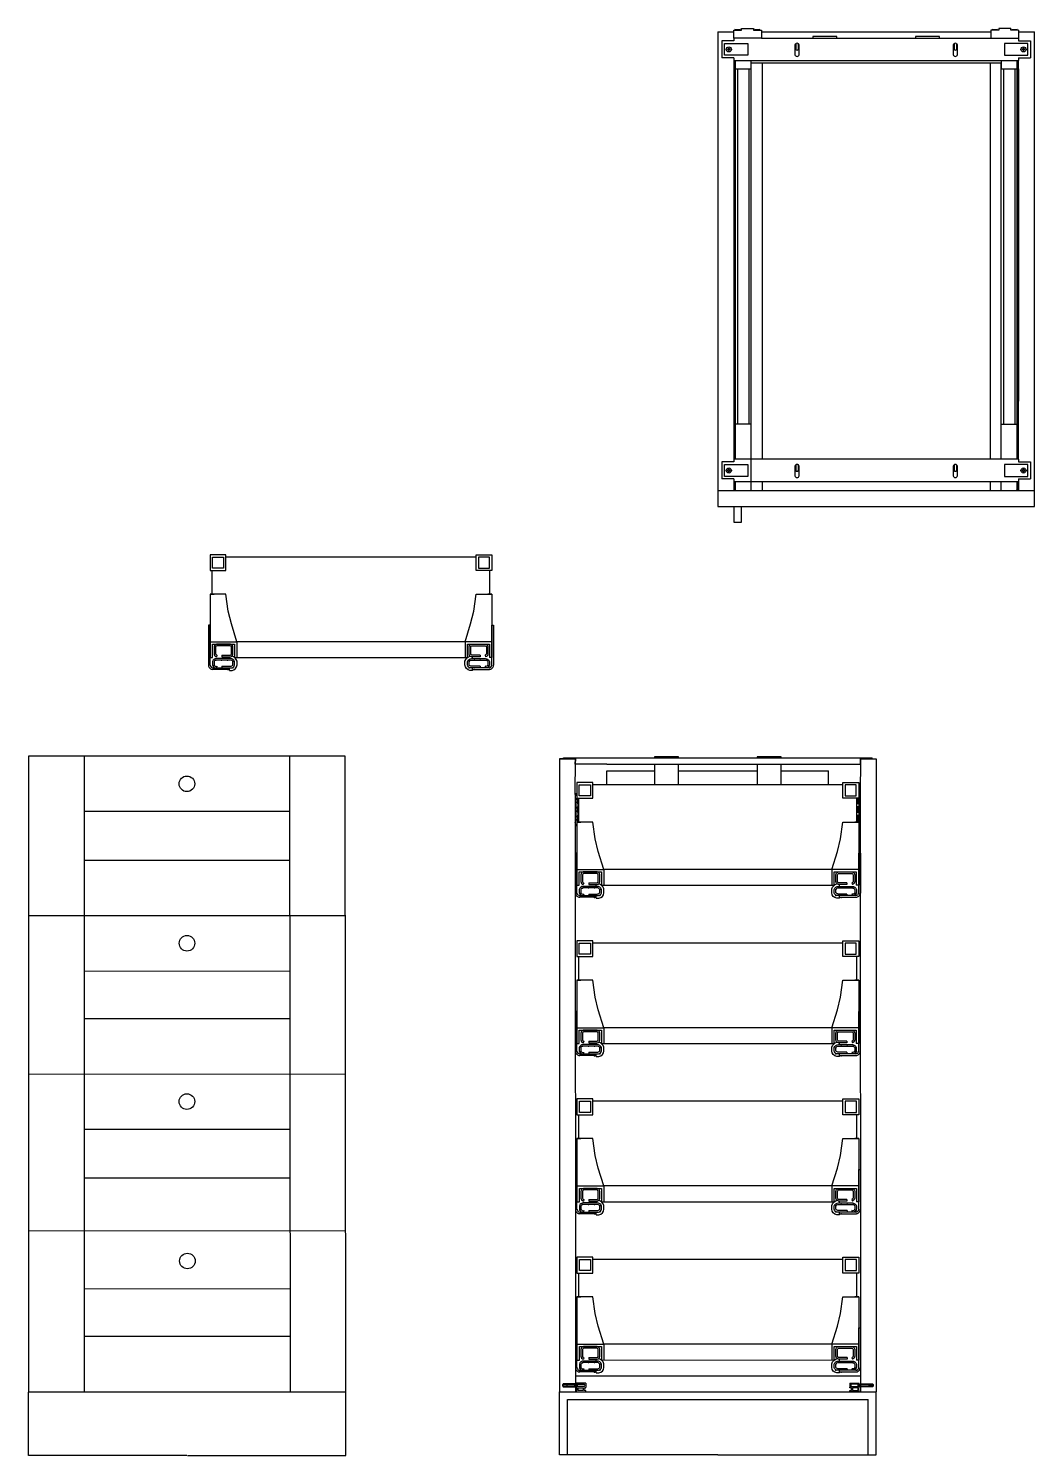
# Model space of a CAD drawing. Header units: millimetres. Extents: x 2237 to 3027, y 794 to 1104.
# Drawn here: x 2750.8 to 2877.8, y 913.9 to 1094.3 of the extents above; entities that cross this region are included whole.
import ezdxf

# ---------------------------------------------------------------- set-up
doc = ezdxf.new("R2010")
doc.units = ezdxf.units.MM
doc.layers.add('viti', color=5, linetype='Continuous')

msp = doc.modelspace()

# ---------------------------------------------------------------- linework, layer by layer
for p, q in [((2837.85, 1093.88), (2837.85, 1033.88)), ((2837.85, 1093.88), (2839.85, 1093.88)), ((2837.85, 1093.88), (2837.85, 1033.88)), ((2837.85, 1093.88), (2839.85, 1093.88)), ((2843.35, 1093.88), (2872.35, 1093.88)), ((2875.85, 1093.88), (2877.85, 1093.88)), ((2875.85, 1093.88), (2877.85, 1093.88)), ((2877.85, 1033.88), (2877.85, 1093.88)), ((2877.85, 1033.88), (2877.85, 1093.88)), ((2839.85, 1090.26), (2839.85, 1039.85)), ((2839.85, 1090.26), (2839.85, 1039.85)), ((2840.05, 1090.26), (2840.05, 1039.85)), ((2842.05, 1044.27), (2842.05, 1090.26)), ((2842.05, 1089.93), (2873.65, 1089.93)), ((2843.43, 1089.93), (2843.43, 1039.85)), ((2872.25, 1089.93), (2872.25, 1039.85)), ((2873.65, 1044.27), (2873.65, 1089.93)), ((2875.65, 1090.26), (2875.65, 1039.85)), ((2875.65, 1039.85), (2875.65, 1090.26)), ((2875.85, 1039.85), (2875.85, 1090.26)), ((2875.85, 1039.85), (2875.85, 1090.26)), ((2839.85, 1089.18), (2839.85, 1047.18)), ((2840.05, 1089.18), (2840.05, 1047.18)), ((2840.35, 1089.18), (2840.35, 1044.27)), ((2841.75, 1089.18), (2841.75, 1044.27)), ((2873.95, 1089.18), (2873.95, 1044.27)), ((2875.35, 1089.18), (2875.35, 1044.27)), ((2875.65, 1089.18), (2875.65, 1047.18)), ((2875.85, 1089.18), (2875.85, 1047.18)), ((2840.05, 1069.3), (2839.85, 1069.3)), ((2875.85, 1069.3), (2875.65, 1069.3)), ((2839.85, 1064.3), (2840.05, 1064.3)), ((2875.65, 1064.3), (2875.85, 1064.3)), ((2840.05, 1044.77), (2839.85, 1044.77)), ((2875.85, 1044.77), (2875.65, 1044.77)), ((2875.85, 1040.95), (2875.85, 1041.8)), ((2875.85, 1040.95), (2875.85, 1041.3)), ((2837.85, 1035.88), (2877.85, 1035.88)), ((2839.85, 1037.03), (2839.85, 1035.88)), ((2839.85, 1037.03), (2839.85, 1035.88)), ((2840.05, 1037.03), (2840.05, 1035.88)), ((2843.43, 1037.03), (2843.43, 1035.88)), ((2872.25, 1037.03), (2872.25, 1035.88)), ((2875.85, 1035.88), (2875.55, 1035.88)), ((2875.65, 1035.88), (2875.65, 1037.03)), ((2875.65, 1037.03), (2875.65, 1035.88)), ((2875.85, 1035.88), (2875.7, 1035.88)), ((2875.85, 1035.88), (2875.85, 1037.03)), ((2875.85, 1035.88), (2875.85, 1037.03)), ((2875.85, 1037.03), (2875.85, 1035.88)), ((2875.85, 1035.88), (2875.85, 1036.73)), ((2837.85, 1033.88), (2877.85, 1033.88)), ((2839.85, 1033.88), (2839.85, 1031.88)), ((2840.85, 1031.88), (2840.85, 1033.88)), ((2839.85, 1031.88), (2840.85, 1031.88)), ((2775.7, 1027.53), (2807.3, 1027.53)), ((2773.95, 1022.78), (2773.95, 1025.78)), ((2809.05, 1022.78), (2809.05, 1025.78)), ((2773.7, 1022.78), (2773.7, 1014.78)), ((2775.7, 1022.78), (2773.7, 1022.78)), ((2773.7, 1022.78), (2774.2, 1022.78)), ((2775.99, 1020.65), (2775.7, 1022.78)), ((2807.01, 1020.65), (2807.3, 1022.78)), ((2807.3, 1022.78), (2809.3, 1022.78)), ((2809.3, 1022.78), (2808.8, 1022.78)), ((2809.3, 1022.78), (2809.3, 1014.78)), ((2776.39, 1019.04), (2775.99, 1020.65)), ((2777.09, 1016.78), (2776.39, 1019.04)), ((2805.92, 1016.78), (2806.61, 1019.04)), ((2806.61, 1019.04), (2807.01, 1020.65)), ((2773.5, 1018.86), (2773.5, 1013.8)), ((2773.7, 1018.86), (2773.5, 1018.86)), ((2773.7, 1013.8), (2773.7, 1018.86)), ((2809.3, 1013.8), (2809.3, 1018.86)), ((2809.3, 1018.86), (2809.5, 1018.86)), ((2809.5, 1018.86), (2809.5, 1013.8)), ((2773.7, 1016.78), (2777.09, 1016.78)), ((2773.7, 1016.66), (2773.7, 1016.66)), ((2774, 1014.78), (2774, 1016.48)), ((2774, 1016.48), (2776.79, 1016.48)), ((2776.79, 1016.48), (2776.79, 1014.78)), ((2806.32, 1016.78), (2777.09, 1016.78)), ((2777.09, 1016.78), (2777.09, 1014.78)), ((2805.92, 1016.78), (2805.92, 1014.78)), ((2809.3, 1016.78), (2805.92, 1016.78)), ((2806.22, 1014.78), (2806.22, 1016.48)), ((2806.22, 1016.48), (2809, 1016.48)), ((2809, 1016.48), (2809, 1014.78)), ((2809.3, 1014.78), (2809.3, 1016.78)), ((2809.3, 1016.66), (2809.3, 1016.66)), ((2773.7, 1014.78), (2774, 1014.78)), ((2773.7, 1014.78), (2774, 1014.78)), ((2774.56, 1015.08), (2774.51, 1014.88)), ((2774.56, 1013.68), (2774.51, 1013.48)), ((2775.18, 1015.08), (2775.18, 1014.88)), ((2775.18, 1013.68), (2775.18, 1013.48)), ((2776.15, 1014.66), (2776.15, 1014.88)), ((2776.79, 1014.78), (2806.22, 1014.79)), ((2806.86, 1014.66), (2806.86, 1014.88)), ((2807.82, 1015.08), (2807.82, 1014.88)), ((2807.82, 1013.68), (2807.82, 1013.48)), ((2808.45, 1015.08), (2808.49, 1014.88)), ((2808.45, 1013.68), (2808.49, 1013.48)), ((2809.3, 1014.78), (2809, 1014.78)), ((2809.3, 1014.78), (2809, 1014.78)), ((2776.15, 1013.28), (2774, 1013.28)), ((2774.05, 1013.48), (2776.45, 1013.48)), ((2776.15, 1013.15), (2776.15, 1013.48)), ((2808.95, 1013.48), (2806.56, 1013.48)), ((2806.86, 1013.15), (2806.86, 1013.48)), ((2806.86, 1013.28), (2809.01, 1013.28)), ((2790.77, 1002.32), (2750.77, 1002.32)), ((2750.77, 1002.32), (2750.77, 921.99)), ((2750.77, 1002.32), (2750.77, 942.32)), ((2750.77, 1002.32), (2750.77, 990.32)), ((2757.77, 1002.32), (2757.77, 921.99)), ((2757.77, 1002.32), (2757.77, 921.99)), ((2783.84, 921.98), (2783.77, 1002.32)), ((2790.84, 921.99), (2790.77, 1002.32)), ((2817.85, 1001.99), (2817.85, 921.99)), ((2819.85, 1001.99), (2817.85, 1001.99)), ((2817.85, 1001.99), (2819.85, 1001.99)), ((2819.84, 997.46), (2819.85, 1001.99)), ((2855.85, 1001.99), (2855.84, 997.46)), ((2855.85, 1001.99), (2857.85, 1001.99)), ((2855.85, 1001.99), (2857.85, 1001.99)), ((2857.85, 1001.99), (2857.85, 921.99)), ((2823.84, 998.74), (2823.84, 1000.46)), ((2823.84, 1000.46), (2829.84, 1000.46)), ((2832.89, 1000.46), (2842.8, 1000.46)), ((2845.84, 1000.46), (2851.84, 1000.46)), ((2851.84, 998.74), (2851.84, 1000.46)), ((2819.84, 997.46), (2819.85, 921.99)), ((2822.04, 998.74), (2853.64, 998.74)), ((2855.84, 997.46), (2855.85, 921.99)), ((2820.29, 993.99), (2820.29, 996.99)), ((2855.4, 993.99), (2855.4, 996.99)), ((2783.78, 995.32), (2757.77, 995.32)), ((2820.04, 993.99), (2820.04, 985.99)), ((2822.04, 993.99), (2820.04, 993.99)), ((2820.04, 993.99), (2820.54, 993.99)), ((2822.33, 991.86), (2822.04, 993.99)), ((2853.35, 991.86), (2853.64, 993.99)), ((2853.64, 993.99), (2855.64, 993.99)), ((2855.64, 993.99), (2855.14, 993.99)), ((2855.64, 993.99), (2855.64, 985.99)), ((2822.74, 990.25), (2822.33, 991.86)), ((2823.43, 987.99), (2822.74, 990.25)), ((2852.26, 987.99), (2852.95, 990.25)), ((2852.95, 990.25), (2853.35, 991.86)), ((2750.76, 989.16), (2750.77, 989.16)), ((2757.77, 989.16), (2783.78, 989.19)), ((2819.84, 990.06), (2819.84, 985.01)), ((2820.04, 990.06), (2819.84, 990.06)), ((2820.04, 985.01), (2820.04, 990.06)), ((2855.65, 985.01), (2855.65, 990.06)), ((2855.65, 990.06), (2855.85, 990.06)), ((2855.85, 990.06), (2855.85, 985.01)), ((2820.04, 987.99), (2823.43, 987.99)), ((2820.04, 987.86), (2820.04, 987.86)), ((2820.34, 985.99), (2820.34, 987.69)), ((2820.34, 987.69), (2823.13, 987.69)), ((2823.13, 987.69), (2823.13, 985.99)), ((2852.66, 987.99), (2823.43, 987.99)), ((2823.43, 987.99), (2823.43, 985.99)), ((2852.26, 987.99), (2852.26, 985.99)), ((2855.64, 987.99), (2852.26, 987.99)), ((2852.56, 985.99), (2852.56, 987.69)), ((2852.56, 987.69), (2855.34, 987.69)), ((2855.34, 987.69), (2855.34, 985.99)), ((2855.64, 985.99), (2855.64, 987.99)), ((2855.65, 987.86), (2855.65, 987.86)), ((2820.04, 985.99), (2820.34, 985.99)), ((2820.04, 985.99), (2820.34, 985.99)), ((2820.9, 986.28), (2820.85, 986.09)), ((2820.9, 984.88), (2820.85, 984.69)), ((2821.53, 986.29), (2821.53, 986.09)), ((2821.53, 984.89), (2821.53, 984.69)), ((2822.49, 985.86), (2822.49, 986.09)), ((2823.13, 985.99), (2852.56, 986)), ((2853.2, 985.86), (2853.2, 986.09)), ((2854.16, 986.29), (2854.16, 986.09)), ((2854.16, 984.89), (2854.16, 984.69)), ((2854.79, 986.28), (2854.84, 986.09)), ((2854.79, 984.88), (2854.84, 984.69)), ((2855.64, 985.99), (2855.34, 985.99)), ((2855.64, 985.99), (2855.34, 985.99)), ((2822.49, 984.49), (2820.34, 984.49)), ((2820.4, 984.69), (2822.79, 984.69)), ((2822.49, 984.36), (2822.49, 984.69)), ((2855.29, 984.69), (2852.9, 984.69)), ((2853.2, 984.36), (2853.2, 984.69)), ((2853.2, 984.49), (2855.35, 984.49)), ((2750.77, 982.16), (2790.79, 982.19)), ((2822.04, 978.74), (2853.64, 978.74)), ((2820.29, 973.99), (2820.29, 976.99)), ((2855.4, 973.99), (2855.4, 976.99)), ((2757.77, 975.16), (2783.8, 975.19)), ((2820.04, 973.99), (2820.04, 965.99)), ((2822.04, 973.99), (2820.04, 973.99)), ((2820.04, 973.99), (2820.54, 973.99)), ((2822.33, 971.86), (2822.04, 973.99)), ((2853.35, 971.86), (2853.64, 973.99)), ((2853.64, 973.99), (2855.64, 973.99)), ((2855.64, 973.99), (2855.14, 973.99)), ((2855.64, 973.99), (2855.64, 965.99)), ((2822.74, 970.25), (2822.33, 971.86)), ((2852.95, 970.25), (2853.35, 971.86)), ((2757.77, 969.16), (2783.8, 969.16)), ((2819.84, 970.06), (2819.84, 965.01)), ((2820.04, 970.06), (2819.84, 970.06)), ((2820.04, 965.01), (2820.04, 970.06)), ((2823.43, 967.99), (2822.74, 970.25)), ((2852.26, 967.99), (2852.95, 970.25)), ((2855.64, 965.01), (2855.64, 970.06)), ((2855.64, 970.06), (2855.84, 970.06)), ((2855.84, 970.06), (2855.84, 965.01)), ((2820.04, 967.99), (2823.43, 967.99)), ((2820.04, 967.86), (2820.04, 967.86)), ((2820.34, 965.99), (2820.34, 967.69)), ((2820.34, 967.69), (2823.13, 967.69)), ((2823.13, 967.69), (2823.13, 965.99)), ((2852.66, 967.99), (2823.43, 967.99)), ((2823.43, 967.99), (2823.43, 965.99)), ((2852.26, 967.99), (2852.26, 965.99)), ((2855.64, 967.99), (2852.26, 967.99)), ((2852.56, 965.99), (2852.56, 967.69)), ((2852.56, 967.69), (2855.34, 967.69)), ((2855.34, 967.69), (2855.34, 965.99)), ((2855.64, 965.99), (2855.64, 967.99)), ((2855.64, 967.86), (2855.64, 967.86)), ((2820.04, 965.99), (2820.34, 965.99)), ((2820.04, 965.99), (2820.34, 965.99)), ((2820.9, 966.28), (2820.85, 966.09)), ((2821.53, 966.29), (2821.53, 966.09)), ((2822.49, 965.86), (2822.49, 966.09)), ((2823.13, 965.99), (2852.56, 966)), ((2853.2, 965.86), (2853.2, 966.09)), ((2854.16, 966.29), (2854.16, 966.09)), ((2854.79, 966.28), (2854.84, 966.09)), ((2855.64, 965.99), (2855.34, 965.99)), ((2855.64, 965.99), (2855.34, 965.99)), ((2822.49, 964.49), (2820.34, 964.49)), ((2820.4, 964.69), (2822.79, 964.69)), ((2820.9, 964.88), (2820.85, 964.69)), ((2821.53, 964.89), (2821.53, 964.69)), ((2822.49, 964.36), (2822.49, 964.69)), ((2855.29, 964.69), (2852.9, 964.69)), ((2853.2, 964.36), (2853.2, 964.69)), ((2853.2, 964.49), (2855.35, 964.49)), ((2854.16, 964.89), (2854.16, 964.69)), ((2854.79, 964.88), (2854.84, 964.69)), ((2750.79, 962.12), (2790.81, 962.16)), ((2822.05, 958.74), (2853.65, 958.74)), ((2820.3, 953.99), (2820.3, 956.99)), ((2855.4, 953.99), (2855.4, 956.99)), ((2757.77, 955.16), (2783.81, 955.16)), ((2820.05, 953.99), (2820.05, 945.99)), ((2822.05, 953.99), (2820.05, 953.99)), ((2820.05, 953.99), (2820.55, 953.99)), ((2822.34, 951.86), (2822.05, 953.99)), ((2853.36, 951.86), (2853.65, 953.99)), ((2853.65, 953.99), (2855.65, 953.99)), ((2855.65, 953.99), (2855.15, 953.99)), ((2855.65, 953.99), (2855.65, 945.99)), ((2822.74, 950.25), (2822.34, 951.86)), ((2852.95, 950.25), (2853.36, 951.86)), ((2750.76, 948.99), (2750.77, 948.99)), ((2757.77, 949), (2783.82, 949.02)), ((2819.85, 950.06), (2819.85, 945.01)), ((2820.05, 950.06), (2819.85, 950.06)), ((2820.05, 945.01), (2820.05, 950.06)), ((2823.43, 947.99), (2822.74, 950.25)), ((2852.26, 947.99), (2852.95, 950.25)), ((2855.65, 945.01), (2855.65, 950.06)), ((2855.65, 950.06), (2855.85, 950.06)), ((2855.85, 950.06), (2855.85, 945.01)), ((2820.05, 947.99), (2823.43, 947.99)), ((2820.05, 947.86), (2820.05, 947.86)), ((2820.35, 945.99), (2820.35, 947.69)), ((2820.35, 947.69), (2823.13, 947.69)), ((2823.13, 947.69), (2823.13, 945.99)), ((2852.66, 947.99), (2823.43, 947.99)), ((2823.43, 947.99), (2823.43, 945.99)), ((2852.26, 947.99), (2852.26, 945.99)), ((2855.65, 947.99), (2852.26, 947.99)), ((2852.56, 945.99), (2852.56, 947.69)), ((2852.56, 947.69), (2855.35, 947.69)), ((2855.35, 947.69), (2855.35, 945.99)), ((2855.65, 945.99), (2855.65, 947.99)), ((2855.65, 947.86), (2855.65, 947.86)), ((2820.05, 945.99), (2820.35, 945.99)), ((2820.05, 945.99), (2820.35, 945.99)), ((2820.9, 946.28), (2820.86, 946.09)), ((2821.53, 946.29), (2821.53, 946.09)), ((2822.49, 945.86), (2822.49, 946.09)), ((2823.13, 945.99), (2852.56, 946)), ((2853.2, 945.86), (2853.2, 946.09)), ((2854.16, 946.29), (2854.16, 946.09)), ((2854.79, 946.28), (2854.84, 946.09)), ((2855.65, 945.99), (2855.35, 945.99)), ((2855.65, 945.99), (2855.35, 945.99)), ((2822.49, 944.49), (2820.34, 944.49)), ((2820.4, 944.69), (2822.79, 944.69)), ((2820.9, 944.88), (2820.85, 944.69)), ((2821.53, 944.89), (2821.53, 944.69)), ((2822.49, 944.36), (2822.49, 944.69)), ((2855.29, 944.69), (2852.9, 944.69)), ((2853.2, 944.36), (2853.2, 944.69)), ((2853.2, 944.49), (2855.35, 944.49)), ((2854.17, 944.89), (2854.17, 944.69)), ((2854.79, 944.88), (2854.84, 944.69)), ((2750.77, 942.32), (2790.79, 942.36)), ((2822.05, 938.74), (2853.65, 938.74)), ((2820.3, 933.99), (2820.3, 936.99)), ((2855.4, 933.99), (2855.4, 936.99)), ((2757.77, 935), (2783.83, 935.02)), ((2820.05, 933.99), (2820.05, 925.99)), ((2822.05, 933.99), (2820.05, 933.99)), ((2820.05, 933.99), (2820.55, 933.99)), ((2822.34, 931.86), (2822.05, 933.99)), ((2853.36, 931.86), (2853.65, 933.99)), ((2853.65, 933.99), (2855.65, 933.99)), ((2855.65, 933.99), (2855.15, 933.99)), ((2855.65, 933.99), (2855.65, 925.99)), ((2822.74, 930.25), (2822.34, 931.86)), ((2852.96, 930.25), (2853.36, 931.86)), ((2757.77, 928.99), (2783.84, 928.99)), ((2790.84, 928.99), (2790.84, 928.99)), ((2819.85, 930.06), (2819.85, 925.01)), ((2820.05, 930.06), (2819.85, 930.06)), ((2820.05, 925.01), (2820.05, 930.06)), ((2823.43, 927.99), (2822.74, 930.25)), ((2852.26, 927.99), (2852.96, 930.25)), ((2855.65, 925.01), (2855.65, 930.06)), ((2855.65, 930.06), (2855.85, 930.06)), ((2855.85, 930.06), (2855.85, 925.01)), ((2820.05, 927.99), (2823.43, 927.99)), ((2820.05, 927.86), (2820.05, 927.86)), ((2820.35, 925.99), (2820.35, 927.69)), ((2820.35, 927.69), (2823.13, 927.69)), ((2823.13, 927.69), (2823.13, 925.99)), ((2852.66, 927.99), (2823.43, 927.99)), ((2823.43, 927.99), (2823.43, 925.99)), ((2852.26, 927.99), (2852.26, 925.99)), ((2855.65, 927.99), (2852.26, 927.99)), ((2852.56, 925.99), (2852.56, 927.69)), ((2852.56, 927.69), (2855.35, 927.69)), ((2855.35, 927.69), (2855.35, 925.99)), ((2855.65, 925.99), (2855.65, 927.99)), ((2855.65, 927.86), (2855.65, 927.86)), ((2820.05, 925.99), (2820.35, 925.99)), ((2820.05, 925.99), (2820.35, 925.99)), ((2820.9, 926.28), (2820.86, 926.09)), ((2821.53, 926.29), (2821.53, 926.09)), ((2822.49, 925.86), (2822.49, 926.09)), ((2823.13, 925.99), (2852.56, 926)), ((2853.2, 925.86), (2853.2, 926.09)), ((2854.17, 926.29), (2854.17, 926.09)), ((2854.79, 926.28), (2854.84, 926.09)), ((2855.65, 925.99), (2855.35, 925.99)), ((2855.65, 925.99), (2855.35, 925.99)), ((2819.85, 923.99), (2855.85, 923.99)), ((2822.49, 924.49), (2820.34, 924.49)), ((2820.4, 924.69), (2822.79, 924.69)), ((2820.9, 924.88), (2820.86, 924.69)), ((2821.53, 924.89), (2821.53, 924.69)), ((2822.49, 924.36), (2822.49, 924.69)), ((2855.3, 924.69), (2852.9, 924.69)), ((2853.2, 924.36), (2853.2, 924.69)), ((2853.2, 924.49), (2855.35, 924.49)), ((2854.17, 924.89), (2854.17, 924.69)), ((2854.79, 924.88), (2854.84, 924.69)), ((2750.77, 921.99), (2790.84, 921.99)), ((2750.77, 913.93), (2750.77, 921.93)), ((2790.84, 913.93), (2790.84, 921.93)), ((2817.85, 921.99), (2857.85, 921.99)), ((2817.85, 913.99), (2817.85, 921.99)), ((2857.85, 913.99), (2857.85, 921.99)), ((2818.85, 913.99), (2818.85, 920.99)), ((2818.85, 920.99), (2856.85, 920.99)), ((2856.85, 913.99), (2856.85, 920.99)), ((2770.77, 913.93), (2750.77, 913.93)), ((2770.84, 913.93), (2790.84, 913.93)), ((2837.85, 913.99), (2817.85, 913.99)), ((2837.85, 913.99), (2857.85, 913.99))]:
    msp.add_line(p, q)
for points in [[(2840.05, 1090.26), (2840.05, 1089.18), (2842.05, 1089.18), (2842.05, 1090.26)], [(2873.65, 1090.26), (2873.65, 1089.18), (2875.65, 1089.18), (2875.65, 1090.26)], [(2842.05, 1035.88), (2842.05, 1044.27), (2840.05, 1044.27), (2840.05, 1039.85)], [(2873.65, 1039.85), (2873.65, 1044.27), (2875.65, 1044.27), (2875.65, 1039.85)], [(2839.85, 1037.03), (2839.85, 1035.88)], [(2840.05, 1037.03), (2840.05, 1035.88)], [(2873.65, 1035.88), (2873.65, 1037.03)], [(2875.65, 1037.03), (2875.65, 1035.88)]]:
    msp.add_lwpolyline(points)
for points in [[(2773.7, 1025.78), (2775.7, 1025.78), (2775.7, 1027.78), (2773.7, 1027.78)], [(2774, 1027.48), (2775.4, 1027.48), (2775.4, 1026.08), (2774, 1026.08)], [(2809.3, 1025.78), (2807.3, 1025.78), (2807.3, 1027.78), (2809.3, 1027.78)], [(2809, 1027.48), (2807.6, 1027.48), (2807.6, 1026.08), (2809, 1026.08)], [(2820.04, 996.99), (2822.04, 996.99), (2822.04, 998.99), (2820.04, 998.99)], [(2820.34, 998.69), (2821.74, 998.69), (2821.74, 997.29), (2820.34, 997.29)], [(2855.64, 996.99), (2853.64, 996.99), (2853.64, 998.99), (2855.64, 998.99)], [(2855.34, 998.69), (2853.94, 998.69), (2853.94, 997.29), (2855.34, 997.29)], [(2820.04, 976.99), (2822.04, 976.99), (2822.04, 978.99), (2820.04, 978.99)], [(2820.34, 978.69), (2821.74, 978.69), (2821.74, 977.29), (2820.34, 977.29)], [(2855.64, 976.99), (2853.64, 976.99), (2853.64, 978.99), (2855.64, 978.99)], [(2855.34, 978.69), (2853.94, 978.69), (2853.94, 977.29), (2855.34, 977.29)], [(2820.05, 956.99), (2822.05, 956.99), (2822.05, 958.99), (2820.05, 958.99)], [(2820.35, 958.69), (2821.75, 958.69), (2821.75, 957.29), (2820.35, 957.29)], [(2855.65, 956.99), (2853.65, 956.99), (2853.65, 958.99), (2855.65, 958.99)], [(2855.35, 958.69), (2853.95, 958.69), (2853.95, 957.29), (2855.35, 957.29)], [(2820.05, 936.99), (2822.05, 936.99), (2822.05, 938.99), (2820.05, 938.99)], [(2820.35, 938.69), (2821.75, 938.69), (2821.75, 937.29), (2820.35, 937.29)], [(2855.65, 936.99), (2853.65, 936.99), (2853.65, 938.99), (2855.65, 938.99)], [(2855.35, 938.69), (2853.95, 938.69), (2853.95, 937.29), (2855.35, 937.29)]]:
    msp.add_lwpolyline(points, close=True)
for points in [[(2775.18, 1014.88), (2775.18, 1014.88), (2776.28, 1014.88, 0.341037), (2776.59, 1015.26), (2776.59, 1016.1, 0.341037), (2776.28, 1016.48), (2774.51, 1016.48, 0.341037), (2774.2, 1016.1), (2774.2, 1015.26, 0.341037), (2774.51, 1014.88)], [(2775.18, 1015.08), (2776.25, 1015.08, 0.311697), (2776.39, 1015.27), (2776.39, 1016.1, 0.311697), (2776.25, 1016.28), (2774.54, 1016.28, 0.311697), (2774.4, 1016.1), (2774.4, 1015.27, 0.338201), (2774.56, 1015.08, 0.338201)], [(2807.82, 1014.88), (2807.82, 1014.88), (2806.73, 1014.88, -0.341037), (2806.42, 1015.26), (2806.42, 1016.1, -0.341037), (2806.73, 1016.48), (2808.49, 1016.48, -0.341037), (2808.8, 1016.1), (2808.8, 1015.26, -0.341037), (2808.49, 1014.88)], [(2807.82, 1015.08), (2806.75, 1015.08, -0.311697), (2806.62, 1015.27), (2806.62, 1016.1, -0.311697), (2806.75, 1016.28), (2808.47, 1016.28, -0.311697), (2808.6, 1016.1), (2808.6, 1015.27, -0.338201), (2808.45, 1015.08, -0.338201)], [(2775.18, 1013.48), (2775.18, 1013.48), (2776.45, 1013.48, 0.326316), (2776.79, 1013.86), (2776.79, 1014.28, 0.303885), (2776.28, 1014.66), (2774.51, 1014.66, 0.303885), (2774, 1014.28), (2774, 1013.88, 0.342616), (2774.37, 1013.48)], [(2775.18, 1013.68), (2776.25, 1013.68, 0.281048), (2776.59, 1013.86), (2776.59, 1014.27, 0.332656), (2776.25, 1014.46), (2774.54, 1014.46, 0.332656), (2774.2, 1014.27), (2774.2, 1013.86, 0.414996), (2774.56, 1013.68, 0.338201)], [(2776.15, 1013.15), (2776.47, 1013.15, 0.347699), (2777.12, 1013.84), (2777.12, 1014.33, 0.221474), (2776.45, 1014.97, 0.221474)], [(2806.86, 1013.15), (2806.53, 1013.15, -0.347699), (2805.89, 1013.84), (2805.89, 1014.33, -0.233368), (2806.55, 1014.97)], [(2807.82, 1013.48), (2807.82, 1013.48), (2806.56, 1013.48, -0.326316), (2806.22, 1013.86), (2806.22, 1014.28, -0.303885), (2806.73, 1014.66), (2808.49, 1014.66, -0.303885), (2809, 1014.28), (2809, 1013.88, -0.342616), (2808.64, 1013.48)], [(2807.82, 1013.68), (2806.75, 1013.68, -0.281048), (2806.42, 1013.86), (2806.42, 1014.27, -0.332656), (2806.75, 1014.46), (2808.47, 1014.46, -0.332656), (2808.8, 1014.27), (2808.8, 1013.86, -0.414996), (2808.45, 1013.68, -0.338201)], [(2821.53, 986.09), (2821.53, 986.09), (2822.62, 986.09, 0.341037), (2822.93, 986.47), (2822.93, 987.31, 0.341037), (2822.62, 987.69), (2820.85, 987.69, 0.341037), (2820.54, 987.31), (2820.54, 986.47, 0.341037), (2820.85, 986.09)], [(2821.53, 986.29), (2822.59, 986.29, 0.311697), (2822.73, 986.47), (2822.73, 987.31, 0.311697), (2822.59, 987.49), (2820.88, 987.49, 0.311697), (2820.74, 987.31), (2820.74, 986.47, 0.338201), (2820.9, 986.28, 0.338201)], [(2854.16, 986.09), (2854.16, 986.09), (2853.07, 986.09, -0.341037), (2852.76, 986.47), (2852.76, 987.31, -0.341037), (2853.07, 987.69), (2854.84, 987.69, -0.341037), (2855.14, 987.31), (2855.14, 986.47, -0.341037), (2854.84, 986.09)], [(2854.16, 986.29), (2853.1, 986.29, -0.311697), (2852.96, 986.47), (2852.96, 987.31, -0.311697), (2853.1, 987.49), (2854.81, 987.49, -0.311697), (2854.94, 987.31), (2854.94, 986.47, -0.338201), (2854.79, 986.28, -0.338201)], [(2821.53, 984.69), (2821.53, 984.69), (2822.79, 984.69, 0.326316), (2823.13, 985.06), (2823.13, 985.48, 0.303885), (2822.62, 985.86), (2820.85, 985.86, 0.303885), (2820.34, 985.48), (2820.34, 985.09, 0.342616), (2820.71, 984.69)], [(2821.53, 984.89), (2822.59, 984.89, 0.281048), (2822.93, 985.06), (2822.93, 985.48, 0.332656), (2822.59, 985.66), (2820.88, 985.66, 0.332656), (2820.54, 985.48), (2820.54, 985.06, 0.414996), (2820.9, 984.88, 0.338201)], [(2822.49, 984.36), (2822.81, 984.36, 0.347699), (2823.46, 985.05), (2823.46, 985.53, 0.221474), (2822.79, 986.18, 0.221474)], [(2853.2, 984.36), (2852.88, 984.36, -0.347699), (2852.23, 985.05), (2852.23, 985.53, -0.233368), (2852.89, 986.18)], [(2854.16, 984.69), (2854.16, 984.69), (2852.9, 984.69, -0.326316), (2852.56, 985.06), (2852.56, 985.48, -0.303885), (2853.07, 985.86), (2854.84, 985.86, -0.303885), (2855.35, 985.48), (2855.35, 985.09, -0.342616), (2854.98, 984.69)], [(2854.16, 984.89), (2853.1, 984.89, -0.281048), (2852.76, 985.06), (2852.76, 985.48, -0.332656), (2853.1, 985.66), (2854.81, 985.66, -0.332656), (2855.15, 985.48), (2855.15, 985.06, -0.414996), (2854.79, 984.88, -0.338201)], [(2821.53, 966.09), (2821.53, 966.09), (2822.62, 966.09, 0.341037), (2822.93, 966.47), (2822.93, 967.31, 0.341037), (2822.62, 967.69), (2820.85, 967.69, 0.341037), (2820.54, 967.31), (2820.54, 966.47, 0.341037), (2820.85, 966.09)], [(2821.53, 966.29), (2822.59, 966.29, 0.311697), (2822.73, 966.47), (2822.73, 967.31, 0.311697), (2822.59, 967.49), (2820.88, 967.49, 0.311697), (2820.74, 967.31), (2820.74, 966.47, 0.338201), (2820.9, 966.28, 0.338201)], [(2854.16, 966.09), (2854.16, 966.09), (2853.07, 966.09, -0.341037), (2852.76, 966.47), (2852.76, 967.31, -0.341037), (2853.07, 967.69), (2854.84, 967.69, -0.341037), (2855.14, 967.31), (2855.14, 966.47, -0.341037), (2854.84, 966.09)], [(2854.16, 966.29), (2853.1, 966.29, -0.311697), (2852.96, 966.47), (2852.96, 967.31, -0.311697), (2853.1, 967.49), (2854.81, 967.49, -0.311697), (2854.94, 967.31), (2854.94, 966.47, -0.338201), (2854.79, 966.28, -0.338201)], [(2821.53, 964.69), (2821.53, 964.69), (2822.79, 964.69, 0.326316), (2823.13, 965.06), (2823.13, 965.48, 0.303885), (2822.62, 965.86), (2820.85, 965.86, 0.303885), (2820.34, 965.48), (2820.34, 965.09, 0.342616), (2820.71, 964.69)], [(2821.53, 964.89), (2822.59, 964.89, 0.281048), (2822.93, 965.06), (2822.93, 965.48, 0.332656), (2822.59, 965.66), (2820.88, 965.66, 0.332656), (2820.54, 965.48), (2820.54, 965.06, 0.414996), (2820.9, 964.88, 0.338201)], [(2822.49, 964.36), (2822.81, 964.36, 0.347699), (2823.46, 965.05), (2823.46, 965.53, 0.221474), (2822.79, 966.18, 0.221474)], [(2853.2, 964.36), (2852.88, 964.36, -0.347699), (2852.23, 965.05), (2852.23, 965.53, -0.233368), (2852.89, 966.18)], [(2854.16, 964.69), (2854.16, 964.69), (2852.9, 964.69, -0.326316), (2852.56, 965.06), (2852.56, 965.48, -0.303885), (2853.07, 965.86), (2854.84, 965.86, -0.303885), (2855.34, 965.48), (2855.34, 965.09, -0.342616), (2854.98, 964.69)], [(2854.16, 964.89), (2853.1, 964.89, -0.281048), (2852.76, 965.06), (2852.76, 965.48, -0.332656), (2853.1, 965.66), (2854.81, 965.66, -0.332656), (2855.14, 965.48), (2855.14, 965.06, -0.414996), (2854.79, 964.88, -0.338201)], [(2821.53, 946.09), (2821.53, 946.09), (2822.62, 946.09, 0.341037), (2822.93, 946.47), (2822.93, 947.31, 0.341037), (2822.62, 947.69), (2820.86, 947.69, 0.341037), (2820.55, 947.31), (2820.55, 946.47, 0.341037), (2820.86, 946.09)], [(2821.53, 946.29), (2822.59, 946.29, 0.311697), (2822.73, 946.47), (2822.73, 947.31, 0.311697), (2822.59, 947.49), (2820.88, 947.49, 0.311697), (2820.75, 947.31), (2820.75, 946.47, 0.338201), (2820.9, 946.28, 0.338201)], [(2854.16, 946.09), (2854.16, 946.09), (2853.07, 946.09, -0.341037), (2852.76, 946.47), (2852.76, 947.31, -0.341037), (2853.07, 947.69), (2854.84, 947.69, -0.341037), (2855.15, 947.31), (2855.15, 946.47, -0.341037), (2854.84, 946.09)], [(2854.16, 946.29), (2853.1, 946.29, -0.311697), (2852.96, 946.47), (2852.96, 947.31, -0.311697), (2853.1, 947.49), (2854.81, 947.49, -0.311697), (2854.95, 947.31), (2854.95, 946.47, -0.338201), (2854.79, 946.28, -0.338201)], [(2821.53, 944.69), (2821.53, 944.69), (2822.79, 944.69, 0.326316), (2823.13, 945.06), (2823.13, 945.48, 0.303885), (2822.62, 945.86), (2820.85, 945.86, 0.303885), (2820.35, 945.48), (2820.35, 945.09, 0.342616), (2820.71, 944.69)], [(2821.53, 944.89), (2822.59, 944.89, 0.281048), (2822.93, 945.06), (2822.93, 945.48, 0.332656), (2822.59, 945.66), (2820.88, 945.66, 0.332656), (2820.55, 945.48), (2820.55, 945.06, 0.414996), (2820.9, 944.88, 0.338201)], [(2822.49, 944.36), (2822.82, 944.36, 0.347699), (2823.46, 945.05), (2823.46, 945.53, 0.221474), (2822.79, 946.18, 0.221474)], [(2853.2, 944.36), (2852.88, 944.36, -0.347699), (2852.23, 945.05), (2852.23, 945.53, -0.233368), (2852.89, 946.18)], [(2854.17, 944.69), (2854.17, 944.69), (2852.9, 944.69, -0.326316), (2852.56, 945.06), (2852.56, 945.48, -0.303885), (2853.07, 945.86), (2854.84, 945.86, -0.303885), (2855.35, 945.48), (2855.35, 945.09, -0.342616), (2854.98, 944.69)], [(2854.17, 944.89), (2853.1, 944.89, -0.281048), (2852.76, 945.06), (2852.76, 945.48, -0.332656), (2853.1, 945.66), (2854.81, 945.66, -0.332656), (2855.15, 945.48), (2855.15, 945.06, -0.414996), (2854.79, 944.88, -0.338201)], [(2821.53, 926.09), (2821.53, 926.09), (2822.62, 926.09, 0.341037), (2822.93, 926.47), (2822.93, 927.31, 0.341037), (2822.62, 927.69), (2820.86, 927.69, 0.341037), (2820.55, 927.31), (2820.55, 926.47, 0.341037), (2820.86, 926.09)], [(2821.53, 926.29), (2822.6, 926.29, 0.311697), (2822.73, 926.47), (2822.73, 927.31, 0.311697), (2822.6, 927.49), (2820.88, 927.49, 0.311697), (2820.75, 927.31), (2820.75, 926.47, 0.338201), (2820.9, 926.28, 0.338201)], [(2854.17, 926.09), (2854.17, 926.09), (2853.07, 926.09, -0.341037), (2852.76, 926.47), (2852.76, 927.31, -0.341037), (2853.07, 927.69), (2854.84, 927.69, -0.341037), (2855.15, 927.31), (2855.15, 926.47, -0.341037), (2854.84, 926.09)], [(2854.17, 926.29), (2853.1, 926.29, -0.311697), (2852.96, 926.47), (2852.96, 927.31, -0.311697), (2853.1, 927.49), (2854.81, 927.49, -0.311697), (2854.95, 927.31), (2854.95, 926.47, -0.338201), (2854.79, 926.28, -0.338201)], [(2821.53, 924.69), (2821.53, 924.69), (2822.79, 924.69, 0.326316), (2823.13, 925.06), (2823.13, 925.48, 0.303885), (2822.62, 925.86), (2820.86, 925.86, 0.303885), (2820.35, 925.48), (2820.35, 925.09, 0.342616), (2820.71, 924.69)], [(2821.53, 924.89), (2822.59, 924.89, 0.281048), (2822.93, 925.06), (2822.93, 925.48, 0.332656), (2822.59, 925.66), (2820.88, 925.66, 0.332656), (2820.55, 925.48), (2820.55, 925.06, 0.414996), (2820.9, 924.88, 0.338201)], [(2822.49, 924.36), (2822.82, 924.36, 0.347699), (2823.46, 925.05), (2823.46, 925.53, 0.221474), (2822.79, 926.18, 0.221474)], [(2853.2, 924.36), (2852.88, 924.36, -0.347699), (2852.23, 925.05), (2852.23, 925.53, -0.233368), (2852.89, 926.18)], [(2854.17, 924.69), (2854.17, 924.69), (2852.9, 924.69, -0.326316), (2852.56, 925.06), (2852.56, 925.48, -0.303885), (2853.07, 925.86), (2854.84, 925.86, -0.303885), (2855.35, 925.48), (2855.35, 925.09, -0.342616), (2854.98, 924.69)], [(2854.17, 924.89), (2853.1, 924.89, -0.281048), (2852.76, 925.06), (2852.76, 925.48, -0.332656), (2853.1, 925.66), (2854.81, 925.66, -0.332656), (2855.15, 925.48), (2855.15, 925.06, -0.414996), (2854.79, 924.88, -0.338201)]]:
    msp.add_lwpolyline(points, format="xyb")
for centre in [(2770.77, 998.82), (2770.78, 978.67), (2770.77, 958.66), (2770.83, 938.51)]:
    msp.add_circle(centre, 0.985)
for centre, radius, start, end in [((2774.03, 1013.81), 0.522, 180.4145, 273.2517), ((2774.1, 1013.89), 0.41, 192.676, 263.1788), ((2808.9, 1013.89), 0.41, 276.8212, 347.324), ((2808.98, 1013.81), 0.522, 266.7483, 359.5855), ((2820.37, 985.01), 0.522, 180.4145, 273.2517), ((2820.44, 985.1), 0.41, 192.676, 263.1788), ((2855.24, 985.1), 0.41, 276.8212, 347.324), ((2855.32, 985.01), 0.522, 266.7483, 359.5855), ((2820.37, 965.01), 0.522, 180.4145, 273.2517), ((2820.44, 965.1), 0.41, 192.676, 263.1788), ((2855.24, 965.1), 0.41, 276.8212, 347.324), ((2855.32, 965.01), 0.522, 266.7483, 359.5855), ((2820.37, 945.01), 0.522, 180.4145, 273.2517), ((2820.45, 945.1), 0.41, 192.676, 263.1788), ((2855.25, 945.1), 0.41, 276.8212, 347.324), ((2855.32, 945.01), 0.522, 266.7483, 359.5855), ((2820.37, 925.01), 0.522, 180.4145, 273.2517), ((2820.45, 925.1), 0.41, 192.676, 263.1788), ((2855.25, 925.1), 0.41, 276.8212, 347.324), ((2855.32, 925.01), 0.522, 266.7483, 359.5855)]:
    msp.add_arc(centre, radius, start, end)
for p in [(2774.2, 1013.79), (2774.41, 1014.45), (2775.16, 1014.46), (2775.92, 1014.46), (2776.59, 1014.26), (2806.42, 1014.26), (2807.09, 1014.46), (2807.84, 1014.46), (2808.6, 1014.45), (2808.8, 1013.79), (2775.94, 1013.26), (2776.59, 1013.5), (2806.42, 1013.5), (2807.07, 1013.26), (2820.54, 985), (2820.75, 985.65), (2821.51, 985.66), (2822.26, 985.66), (2822.93, 985.46), (2852.76, 985.46), (2853.43, 985.66), (2854.18, 985.66), (2854.94, 985.65), (2855.15, 985), (2822.28, 984.46), (2822.93, 984.71), (2852.76, 984.71), (2853.41, 984.46), (2820.54, 965), (2820.75, 965.65), (2821.51, 965.66), (2822.26, 965.66), (2822.93, 965.46), (2852.76, 965.46), (2853.43, 965.66), (2854.18, 965.66), (2854.94, 965.65), (2855.14, 965), (2822.28, 964.46), (2822.93, 964.71), (2852.76, 964.71), (2853.41, 964.46), (2820.75, 945.65), (2821.51, 945.66), (2822.26, 945.66), (2822.93, 945.46), (2852.76, 945.46), (2853.43, 945.66), (2854.19, 945.66), (2854.94, 945.65), (2820.55, 945), (2822.28, 944.46), (2822.93, 944.71), (2852.76, 944.71), (2853.41, 944.46), (2855.15, 945), (2820.75, 925.65), (2821.51, 925.66), (2822.26, 925.66), (2822.93, 925.46), (2852.76, 925.46), (2853.43, 925.66), (2854.19, 925.66), (2854.94, 925.65), (2820.55, 925), (2822.28, 924.46), (2822.93, 924.71), (2852.76, 924.71), (2853.41, 924.46), (2855.15, 925)]:
    msp.add_point(p)
at = {"layer": 'viti'}
for p, q in [((2839.85, 1093.08), (2839.85, 1094.08)), ((2839.85, 1094.08), (2840.85, 1094.08)), ((2839.85, 1093.08), (2839.85, 1092.75)), ((2843.35, 1093.08), (2839.85, 1093.08)), ((2840.01, 1094.18), (2840.66, 1094.18)), ((2840.22, 1094.08), (2840.01, 1094.18)), ((2840.66, 1094.18), (2840.47, 1094.08)), ((2840.85, 1094.08), (2840.85, 1094.28)), ((2840.85, 1094.28), (2842.35, 1094.28)), ((2842.35, 1094.28), (2842.35, 1094.08)), ((2842.35, 1094.08), (2843.35, 1094.08)), ((2842.51, 1094.18), (2843.16, 1094.18)), ((2842.72, 1094.08), (2842.51, 1094.18)), ((2843.16, 1094.18), (2842.97, 1094.08)), ((2843.35, 1094.08), (2843.35, 1093.08)), ((2843.35, 1093.08), (2875.85, 1093.08)), ((2852.89, 1093.28), (2849.85, 1093.28)), ((2849.85, 1093.28), (2849.85, 1093.08)), ((2852.89, 1093.08), (2852.89, 1093.28)), ((2865.85, 1093.28), (2862.8, 1093.28)), ((2862.8, 1093.28), (2862.8, 1093.08)), ((2865.85, 1093.08), (2865.85, 1093.28)), ((2873.35, 1094.08), (2872.35, 1094.08)), ((2872.35, 1094.08), (2872.35, 1093.08)), ((2872.51, 1094.18), (2873.16, 1094.18)), ((2872.72, 1094.08), (2872.51, 1094.18)), ((2873.16, 1094.18), (2872.97, 1094.08)), ((2874.85, 1094.28), (2873.35, 1094.28)), ((2873.35, 1094.28), (2873.35, 1094.08)), ((2874.85, 1094.08), (2874.85, 1094.28)), ((2875.85, 1094.08), (2874.85, 1094.08)), ((2875.01, 1094.18), (2875.66, 1094.18)), ((2875.22, 1094.08), (2875.01, 1094.18)), ((2875.66, 1094.18), (2875.47, 1094.08)), ((2875.85, 1094.08), (2875.85, 1092.75)), ((2839.85, 1092.75), (2838.35, 1092.75)), ((2838.35, 1092.75), (2838.35, 1090.6)), ((2847.59, 1092.21), (2847.59, 1090.97)), ((2847.71, 1092.32), (2847.71, 1091.66)), ((2847.98, 1092.32), (2847.98, 1091.66)), ((2848.1, 1092.21), (2848.1, 1090.97)), ((2867.59, 1092.21), (2867.59, 1090.97)), ((2867.71, 1092.32), (2867.71, 1091.66)), ((2867.98, 1092.32), (2867.98, 1091.66)), ((2868.1, 1092.21), (2868.1, 1090.97)), ((2875.85, 1092.75), (2877.35, 1092.75)), ((2877.35, 1092.75), (2877.35, 1090.6)), ((2839.85, 1090.6), (2838.35, 1090.6)), ((2839.85, 1090.6), (2839.85, 1090.26)), ((2839.85, 1090.26), (2875.85, 1090.26)), ((2875.85, 1090.6), (2877.35, 1090.6)), ((2875.85, 1090.6), (2875.85, 1090.26)), ((2839.85, 1039.52), (2838.35, 1039.52)), ((2838.35, 1039.52), (2838.35, 1037.37)), ((2839.85, 1039.85), (2839.85, 1039.52)), ((2875.85, 1039.85), (2839.85, 1039.85)), ((2847.59, 1038.99), (2847.59, 1037.74)), ((2847.71, 1039.09), (2847.71, 1038.43)), ((2847.98, 1039.09), (2847.98, 1038.43)), ((2848.1, 1038.99), (2848.1, 1037.74)), ((2867.59, 1038.99), (2867.59, 1037.74)), ((2867.71, 1039.09), (2867.71, 1038.43)), ((2867.98, 1039.09), (2867.98, 1038.43)), ((2868.1, 1038.99), (2868.1, 1037.74)), ((2875.85, 1039.85), (2875.85, 1039.52)), ((2875.85, 1039.52), (2877.35, 1039.52)), ((2877.35, 1039.52), (2877.35, 1037.37)), ((2839.85, 1037.37), (2838.35, 1037.37)), ((2839.85, 1037.37), (2839.85, 1037.03)), ((2875.85, 1037.37), (2877.35, 1037.37)), ((2875.85, 1037.37), (2875.85, 1037.03)), ((2839.85, 1037.03), (2875.85, 1037.03)), ((2818.35, 1002.09), (2819.55, 1002.09)), ((2818.35, 1001.99), (2818.35, 1002.09)), ((2818.35, 1001.99), (2818.35, 1002.08)), ((2819.85, 1001.99), (2818.35, 1001.99)), ((2819.55, 1002.09), (2856.14, 1002.09)), ((2819.84, 1001.31), (2819.85, 1001.99)), ((2823.84, 1001.31), (2819.84, 1001.31)), ((2819.85, 1001.99), (2819.85, 1001.69)), ((2823.84, 1001.31), (2832.89, 1001.31)), ((2829.84, 1002.24), (2829.84, 1002.09)), ((2832.89, 1002.24), (2829.84, 1002.24)), ((2829.84, 1001.31), (2829.84, 998.74)), ((2832.89, 1002.09), (2832.89, 1002.24)), ((2832.89, 1001.31), (2845.84, 1001.32)), ((2832.89, 998.74), (2832.89, 1001.31)), ((2842.8, 1002.24), (2842.8, 1002.09)), ((2845.84, 1002.24), (2842.8, 1002.24)), ((2842.8, 1001.32), (2842.8, 998.74)), ((2845.84, 1002.09), (2845.84, 1002.24)), ((2845.84, 998.74), (2845.84, 1001.32)), ((2845.84, 1001.31), (2855.85, 1001.31)), ((2855.85, 1001.31), (2855.85, 1001.99)), ((2857.35, 1001.99), (2855.85, 1001.99)), ((2856.14, 1002.09), (2857.35, 1002.09)), ((2857.35, 1001.99), (2857.35, 1002.09)), ((2820.05, 997.57), (2819.84, 997.57)), ((2819.94, 997.57), (2819.84, 997.2)), ((2819.84, 997.57), (2819.84, 997.57)), ((2855.64, 997.57), (2855.85, 997.57)), ((2855.75, 997.57), (2855.84, 997.2)), ((2855.85, 997.57), (2855.84, 997.57)), ((2819.84, 997.2), (2819.84, 996.91)), ((2820.04, 996.91), (2819.84, 996.91)), ((2820.04, 996.85), (2819.84, 996.85)), ((2819.84, 996.5), (2820.04, 996.5)), ((2820.04, 996.44), (2819.84, 996.44)), ((2819.84, 996.44), (2819.84, 995.81)), ((2820.04, 995.81), (2819.84, 995.81)), ((2820.04, 995.74), (2819.84, 995.74)), ((2820.05, 997.21), (2820.04, 997.2)), ((2820.04, 997.2), (2820.04, 993.94)), ((2820.05, 997.12), (2820.04, 997.12)), ((2820.11, 996.96), (2820.04, 996.95)), ((2820.11, 996.96), (2820.04, 996.95)), ((2820.04, 996.95), (2820.04, 996.4)), ((2820.04, 996.95), (2820.04, 996.4)), ((2820.04, 996.4), (2820.11, 996.39)), ((2820.04, 996.4), (2820.11, 996.39)), ((2820.11, 995.86), (2820.04, 995.84)), ((2820.11, 995.86), (2820.04, 995.84)), ((2820.04, 995.84), (2820.04, 995.3)), ((2820.04, 995.84), (2820.04, 995.3)), ((2820.11, 996.32), (2820.11, 996.99)), ((2820.25, 996.33), (2820.11, 996.32)), ((2820.11, 995.92), (2820.25, 995.91)), ((2820.11, 995.22), (2820.11, 995.92)), ((2820.25, 996.99), (2820.25, 996.33)), ((2820.3, 996.91), (2820.25, 996.91)), ((2820.3, 996.67), (2820.25, 996.67)), ((2820.25, 995.91), (2820.25, 995.22)), ((2855.39, 996.91), (2855.44, 996.91)), ((2855.39, 996.67), (2855.44, 996.67)), ((2855.44, 996.99), (2855.44, 996.33)), ((2855.44, 996.33), (2855.58, 996.32)), ((2855.58, 995.92), (2855.44, 995.91)), ((2855.44, 995.91), (2855.44, 995.22)), ((2855.58, 996.32), (2855.58, 996.99)), ((2855.58, 996.96), (2855.64, 996.95)), ((2855.58, 996.96), (2855.64, 996.95)), ((2855.64, 996.4), (2855.58, 996.39)), ((2855.64, 996.4), (2855.58, 996.39)), ((2855.58, 995.22), (2855.58, 995.92)), ((2855.58, 995.86), (2855.64, 995.84)), ((2855.58, 995.86), (2855.64, 995.84)), ((2855.64, 997.21), (2855.64, 997.2)), ((2855.64, 997.2), (2855.64, 993.94)), ((2855.64, 997.12), (2855.64, 997.12)), ((2855.64, 996.95), (2855.64, 996.4)), ((2855.64, 996.95), (2855.64, 996.4)), ((2855.64, 996.91), (2855.84, 996.91)), ((2855.64, 996.85), (2855.84, 996.85)), ((2855.84, 996.5), (2855.64, 996.5)), ((2855.64, 996.44), (2855.84, 996.44)), ((2855.64, 995.84), (2855.64, 995.3)), ((2855.64, 995.84), (2855.64, 995.3)), ((2855.64, 995.81), (2855.84, 995.81)), ((2855.64, 995.74), (2855.84, 995.74)), ((2855.84, 997.2), (2855.84, 996.91)), ((2855.84, 996.44), (2855.84, 995.81)), ((2819.84, 995.39), (2820.04, 995.39)), ((2820.04, 995.33), (2819.84, 995.33)), ((2819.84, 995.33), (2819.84, 994.7)), ((2820.04, 994.7), (2819.84, 994.7)), ((2820.04, 994.64), (2819.84, 994.64)), ((2819.84, 994.29), (2820.04, 994.29)), ((2819.84, 994.23), (2819.84, 993.94)), ((2820.04, 994.23), (2819.84, 994.23)), ((2819.94, 993.57), (2819.84, 993.94)), ((2820.04, 995.3), (2820.11, 995.28)), ((2820.04, 995.3), (2820.11, 995.28)), ((2820.11, 994.75), (2820.04, 994.74)), ((2820.11, 994.75), (2820.04, 994.74)), ((2820.04, 994.74), (2820.04, 994.19)), ((2820.04, 994.74), (2820.04, 994.19)), ((2820.04, 994.19), (2820.11, 994.18)), ((2820.04, 994.19), (2820.11, 994.18)), ((2820.3, 994.02), (2820.04, 994.02)), ((2820.25, 995.22), (2820.11, 995.22)), ((2820.11, 994.81), (2820.25, 994.81)), ((2820.11, 994.12), (2820.11, 994.81)), ((2820.25, 994.12), (2820.11, 994.12)), ((2820.25, 994.81), (2820.25, 994.12)), ((2820.3, 994.46), (2820.25, 994.46)), ((2820.3, 994.23), (2820.25, 994.23)), ((2855.39, 994.46), (2855.44, 994.46)), ((2855.39, 994.23), (2855.44, 994.23)), ((2855.39, 994.02), (2855.64, 994.02)), ((2855.44, 995.22), (2855.58, 995.22)), ((2855.58, 994.81), (2855.44, 994.81)), ((2855.44, 994.81), (2855.44, 994.12)), ((2855.44, 994.12), (2855.58, 994.12)), ((2855.64, 995.3), (2855.58, 995.28)), ((2855.64, 995.3), (2855.58, 995.28)), ((2855.58, 994.12), (2855.58, 994.81)), ((2855.58, 994.75), (2855.64, 994.74)), ((2855.58, 994.75), (2855.64, 994.74)), ((2855.64, 994.19), (2855.58, 994.18)), ((2855.64, 994.19), (2855.58, 994.18)), ((2855.84, 995.39), (2855.64, 995.39)), ((2855.64, 995.33), (2855.84, 995.33)), ((2855.64, 994.74), (2855.64, 994.19)), ((2855.64, 994.74), (2855.64, 994.19)), ((2855.64, 994.7), (2855.84, 994.7)), ((2855.64, 994.64), (2855.84, 994.64)), ((2855.84, 994.29), (2855.64, 994.29)), ((2855.64, 994.23), (2855.84, 994.23)), ((2855.75, 993.57), (2855.84, 993.94)), ((2855.84, 995.33), (2855.84, 994.7)), ((2855.84, 994.23), (2855.84, 993.94)), ((2819.84, 993.57), (2820.04, 993.57)), ((2819.84, 993.57), (2819.84, 993.57)), ((2855.84, 993.57), (2855.64, 993.57)), ((2855.85, 993.57), (2855.84, 993.57)), ((2818.32, 922.97), (2818.25, 922.91)), ((2818.25, 922.91), (2818.25, 922.67)), ((2818.25, 922.85), (2818.28, 922.88)), ((2818.25, 922.74), (2818.25, 922.85)), ((2818.28, 922.7), (2818.25, 922.74)), ((2818.25, 922.67), (2818.32, 922.61)), ((2818.28, 922.88), (2818.31, 922.92)), ((2818.76, 922.89), (2818.28, 922.88)), ((2818.28, 922.7), (2818.76, 922.7)), ((2818.31, 922.67), (2818.28, 922.7)), ((2818.31, 922.92), (2818.76, 922.92)), ((2818.76, 922.67), (2818.31, 922.67)), ((2819.77, 922.97), (2818.32, 922.97)), ((2818.32, 922.67), (2818.32, 922.61)), ((2818.32, 922.61), (2819.77, 922.61)), ((2818.76, 922.96), (2818.76, 922.62)), ((2818.76, 922.96), (2818.84, 922.91)), ((2818.76, 922.62), (2818.84, 922.67)), ((2819.8, 922.93), (2818.81, 922.93)), ((2819.8, 922.65), (2818.81, 922.65)), ((2819.77, 922.91), (2818.84, 922.91)), ((2819.77, 922.67), (2818.84, 922.67)), ((2819.77, 922.93), (2819.77, 922.97)), ((2819.77, 922.97), (2819.85, 922.96)), ((2819.85, 922.96), (2819.77, 922.91)), ((2819.77, 922.67), (2819.77, 922.91)), ((2819.85, 922.62), (2819.77, 922.67)), ((2819.77, 922.61), (2819.77, 922.65)), ((2819.85, 922.62), (2819.77, 922.61)), ((2819.85, 922.62), (2819.85, 922.96)), ((2819.85, 922.86), (2820.01, 922.86)), ((2820.01, 922.72), (2819.85, 922.72)), ((2821.19, 923.06), (2820, 923.06)), ((2820, 922.95), (2820, 923.06)), ((2820, 922.95), (2820.93, 922.95)), ((2820.93, 922.63), (2820, 922.63)), ((2820, 922.47), (2820, 922.63)), ((2820, 922.47), (2820.05, 922.47)), ((2820.05, 922.14), (2820, 922.14)), ((2820, 921.99), (2820, 922.14)), ((2820, 921.99), (2821.19, 921.99)), ((2820.12, 922.93), (2820.01, 922.93)), ((2820.01, 922.93), (2820.01, 922.65)), ((2820.01, 922.65), (2820.12, 922.65)), ((2820.05, 922.14), (2820.05, 922.47)), ((2820.06, 922.93), (2820.06, 922.65)), ((2820.12, 922.8), (2820.06, 922.8)), ((2820.12, 922.78), (2820.06, 922.78)), ((2820.12, 922.65), (2820.12, 922.93)), ((2820.16, 922.47), (2820.84, 922.47)), ((2820.16, 922.47), (2820.16, 922.14)), ((2820.84, 922.14), (2820.16, 922.14)), ((2820.84, 922.47), (2820.84, 922.14)), ((2820.95, 922.14), (2820.95, 922.47)), ((2820.95, 922.47), (2821.19, 922.47)), ((2821.19, 922.14), (2820.95, 922.14)), ((2821.19, 923.06), (2821.19, 922.58)), ((2821.19, 922.47), (2821.19, 922.58)), ((2821.19, 921.99), (2821.19, 922.14)), ((2854.51, 923.06), (2855.69, 923.06)), ((2854.51, 923.06), (2854.51, 922.58)), ((2854.51, 922.47), (2854.51, 922.58)), ((2854.74, 922.47), (2854.51, 922.47)), ((2854.51, 921.99), (2854.51, 922.14)), ((2854.51, 922.14), (2854.74, 922.14)), ((2855.69, 921.99), (2854.51, 921.99)), ((2854.74, 922.14), (2854.74, 922.47)), ((2855.69, 922.95), (2854.76, 922.95)), ((2854.76, 922.63), (2855.69, 922.63)), ((2855.54, 922.47), (2854.85, 922.47)), ((2854.85, 922.47), (2854.85, 922.14)), ((2854.85, 922.14), (2855.54, 922.14)), ((2855.54, 922.47), (2855.54, 922.14)), ((2855.57, 922.93), (2855.69, 922.93)), ((2855.57, 922.65), (2855.57, 922.93)), ((2855.57, 922.8), (2855.63, 922.8)), ((2855.57, 922.78), (2855.63, 922.78)), ((2855.69, 922.65), (2855.57, 922.65)), ((2855.63, 922.93), (2855.63, 922.65)), ((2855.69, 922.47), (2855.65, 922.47)), ((2855.65, 922.14), (2855.65, 922.47)), ((2855.65, 922.14), (2855.69, 922.14)), ((2855.69, 922.95), (2855.69, 923.06)), ((2855.69, 922.93), (2855.69, 922.65)), ((2855.85, 922.86), (2855.69, 922.86)), ((2855.69, 922.72), (2855.85, 922.72)), ((2855.69, 922.47), (2855.69, 922.63)), ((2855.69, 921.99), (2855.69, 922.14)), ((2855.92, 922.97), (2855.85, 922.96)), ((2855.85, 922.62), (2855.85, 922.96)), ((2855.85, 922.96), (2855.92, 922.91)), ((2855.85, 922.62), (2855.92, 922.67)), ((2855.85, 922.62), (2855.92, 922.61)), ((2855.89, 922.93), (2856.88, 922.93)), ((2855.89, 922.65), (2856.88, 922.65)), ((2855.92, 922.97), (2857.37, 922.97)), ((2855.92, 922.93), (2855.92, 922.97)), ((2855.92, 922.67), (2855.92, 922.91)), ((2855.92, 922.91), (2856.85, 922.91)), ((2855.92, 922.67), (2856.85, 922.67)), ((2855.92, 922.61), (2855.92, 922.65)), ((2857.37, 922.61), (2855.92, 922.61)), ((2856.93, 922.96), (2856.85, 922.91)), ((2856.93, 922.62), (2856.85, 922.67)), ((2856.93, 922.96), (2856.93, 922.62)), ((2857.38, 922.92), (2856.93, 922.92)), ((2856.93, 922.89), (2857.41, 922.88)), ((2857.41, 922.7), (2856.93, 922.7)), ((2856.93, 922.67), (2857.38, 922.67)), ((2857.37, 922.97), (2857.45, 922.91)), ((2857.37, 922.67), (2857.37, 922.61)), ((2857.45, 922.67), (2857.37, 922.61)), ((2857.41, 922.88), (2857.38, 922.92)), ((2857.38, 922.67), (2857.41, 922.7)), ((2857.45, 922.85), (2857.41, 922.88)), ((2857.41, 922.7), (2857.45, 922.74)), ((2857.45, 922.91), (2857.45, 922.67)), ((2857.45, 922.74), (2857.45, 922.85))]:
    msp.add_line(p, q, dxfattribs=at)
for points in [[(2840.18, 1094.18), (2840.18, 1094.18), (2840.18, 1094.12), (2840.31, 1094.12)], [(2840.31, 1094.18), (2840.31, 1094.12), (2840.36, 1094.12), (2840.36, 1094.18)], [(2840.36, 1094.12), (2840.49, 1094.12), (2840.49, 1094.18), (2840.49, 1094.18)], [(2842.68, 1094.18), (2842.68, 1094.18), (2842.68, 1094.12), (2842.81, 1094.12)], [(2842.81, 1094.18), (2842.81, 1094.12), (2842.86, 1094.12), (2842.86, 1094.18)], [(2842.86, 1094.12), (2842.99, 1094.12), (2842.99, 1094.18), (2842.99, 1094.18)], [(2872.68, 1094.18), (2872.68, 1094.18), (2872.68, 1094.12), (2872.81, 1094.12)], [(2872.81, 1094.18), (2872.81, 1094.12), (2872.86, 1094.12), (2872.86, 1094.18)], [(2872.86, 1094.12), (2872.99, 1094.12), (2872.99, 1094.18), (2872.99, 1094.18)], [(2875.18, 1094.18), (2875.18, 1094.18), (2875.18, 1094.12), (2875.31, 1094.12)], [(2875.31, 1094.18), (2875.31, 1094.12), (2875.36, 1094.12), (2875.36, 1094.18)], [(2875.36, 1094.12), (2875.49, 1094.12), (2875.49, 1094.18), (2875.49, 1094.18)], [(2839.21, 1091.67), (2839.08, 1091.67), (2839.08, 1091.62), (2839.21, 1091.62)], [(2839.26, 1091.67), (2839.26, 1091.81), (2839.21, 1091.81), (2839.21, 1091.67)], [(2839.21, 1091.62), (2839.21, 1091.49), (2839.26, 1091.49), (2839.26, 1091.62)], [(2839.26, 1091.62), (2839.39, 1091.62), (2839.39, 1091.67), (2839.26, 1091.67)], [(2876.44, 1091.67), (2876.31, 1091.67), (2876.31, 1091.62), (2876.44, 1091.62)], [(2876.49, 1091.67), (2876.49, 1091.81), (2876.44, 1091.81), (2876.44, 1091.67)], [(2876.44, 1091.62), (2876.44, 1091.49), (2876.49, 1091.49), (2876.49, 1091.62)], [(2876.49, 1091.62), (2876.62, 1091.62), (2876.62, 1091.67), (2876.49, 1091.67)], [(2839.21, 1038.45), (2839.08, 1038.45), (2839.08, 1038.39), (2839.21, 1038.39)], [(2839.26, 1038.45), (2839.26, 1038.58), (2839.21, 1038.58), (2839.21, 1038.45)], [(2839.21, 1038.39), (2839.21, 1038.26), (2839.26, 1038.26), (2839.26, 1038.39)], [(2839.26, 1038.39), (2839.39, 1038.39), (2839.39, 1038.45), (2839.26, 1038.45)], [(2876.44, 1038.45), (2876.31, 1038.45), (2876.31, 1038.39), (2876.44, 1038.39)], [(2876.49, 1038.45), (2876.49, 1038.58), (2876.44, 1038.58), (2876.44, 1038.45)], [(2876.44, 1038.39), (2876.44, 1038.26), (2876.49, 1038.26), (2876.49, 1038.39)], [(2876.49, 1038.39), (2876.62, 1038.39), (2876.62, 1038.45), (2876.49, 1038.45)]]:
    msp.add_lwpolyline(points, dxfattribs=at)
for points in [[(2838.69, 1092.39), (2841.62, 1092.39), (2841.62, 1090.91), (2838.69, 1090.91)], [(2877, 1092.39), (2874.08, 1092.39), (2874.08, 1090.91), (2877, 1090.91)], [(2838.69, 1039.16), (2841.62, 1039.16), (2841.62, 1037.68), (2838.69, 1037.68)], [(2877, 1039.16), (2874.08, 1039.16), (2874.08, 1037.68), (2877, 1037.68)]]:
    msp.add_lwpolyline(points, close=True, dxfattribs=at)
for centre in [(2839.23, 1091.65), (2876.46, 1091.65), (2839.23, 1038.42), (2876.46, 1038.42)]:
    msp.add_circle(centre, 0.323, dxfattribs=at)
for centre, radius, start, end in [((2847.85, 1092.16), 0.263, 11.2554, 168.7446), ((2847.85, 1092.29), 0.138, 11.2554, 168.7446), ((2847.85, 1091.69), 0.138, 191.2554, 348.7446), ((2867.85, 1092.16), 0.263, 11.2554, 168.7446), ((2867.85, 1092.29), 0.138, 11.2554, 168.7446), ((2867.85, 1091.69), 0.138, 191.2554, 348.7446), ((2847.85, 1091.02), 0.263, 191.2554, 348.7446), ((2867.85, 1091.02), 0.263, 191.2554, 348.7446), ((2847.85, 1038.93), 0.263, 11.2554, 168.7446), ((2847.85, 1039.06), 0.138, 11.2554, 168.7446), ((2867.85, 1038.93), 0.263, 11.2554, 168.7446), ((2867.85, 1039.06), 0.138, 11.2554, 168.7446), ((2847.85, 1037.79), 0.263, 191.2554, 348.7446), ((2847.85, 1038.46), 0.138, 191.2554, 348.7446), ((2867.85, 1037.79), 0.263, 191.2554, 348.7446), ((2867.85, 1038.46), 0.138, 191.2554, 348.7446), ((2820.9, 922.79), 0.159, 279.7415, 80.265), ((2854.79, 922.79), 0.159, 99.735, 260.2585)]:
    msp.add_arc(centre, radius, start, end, dxfattribs=at)

doc.saveas('drawing.dxf')
